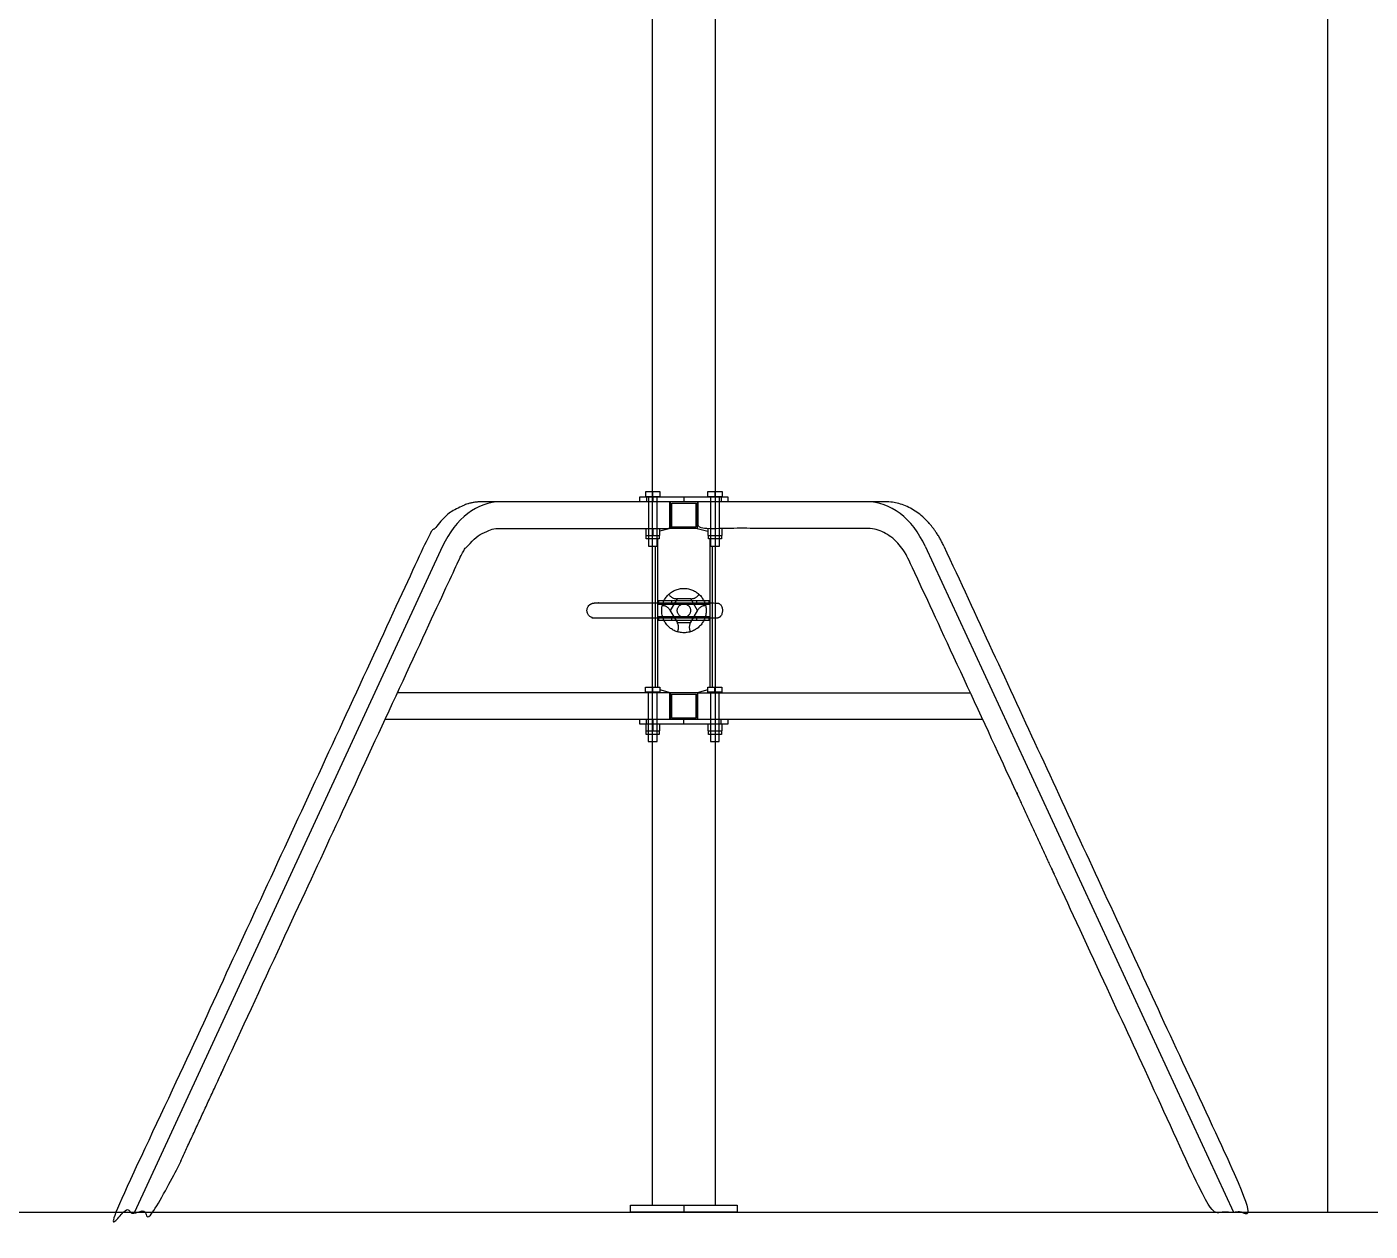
# Model space of a CAD drawing. Header units: millimetres. Extents: x 1924 to 471109, y -30014 to 109986.
# Drawn here: x 427905 to 429417, y 28612 to 29968 of the extents above; entities that cross this region are included whole.
import ezdxf

# ---------------------------------------------------------------- set-up
doc = ezdxf.new("R2010")
doc.units = ezdxf.units.MM
doc.header["$LTSCALE"] = 100
doc.linetypes.add('104', pattern=[4, 2, -2])
doc.layers.add('nosne steny', color=140, linetype='Continuous', lineweight=30, plot=False)
doc.layers.add('podlazi', color=40, linetype='Continuous', lineweight=30, plot=False)
doc.layers.add('PERI_HELPLINE', color=140, linetype='Continuous', plot=False)
doc.layers.add('PERI_HIDDEN', color=30, linetype='104', plot=False)

msp = doc.modelspace()

# ---------------------------------------------------------------- linework, layer by layer
at = {"color": 0, "linetype": 'ByBlock'}
for p, q in [((428602.6, 29438.712), (428602.6, 29438.112)), ((428602.915, 29438.112), (428602.915, 29433.112)), ((428609.915, 29438.712), (428609.915, 29444.512)), ((428609.915, 29438.112), (428609.915, 29433.112)), ((428617.23, 29438.712), (428617.23, 29438.112)), ((428644.915, 29438.112), (428644.915, 29433.112)), ((428672.6, 29438.712), (428672.6, 29438.112)), ((428679.915, 29438.712), (428679.915, 29444.512)), ((428679.915, 29438.112), (428679.915, 29433.112)), ((428686.915, 29438.112), (428686.915, 29433.112)), ((428687.23, 29438.712), (428687.23, 29438.112)), ((428609.915, 29403.112), (428609.915, 29395.072)), ((428629.915, 29403.112), (428617.915, 29399.896)), ((428659.915, 29403.112), (428671.915, 29399.896)), ((428679.915, 29403.112), (428679.915, 29395.072)), ((428373.239, 29383.022), (428026.305, 28633.112)), ((428916.59, 29383.022), (429263.524, 28633.112)), ((428602.463, 29218.712), (428602.463, 29218.112)), ((428609.778, 29218.712), (428609.778, 29224.512)), ((428617.093, 29218.712), (428617.093, 29218.112)), ((428629.915, 29218.112), (428629.915, 29188.112)), ((428659.915, 29218.112), (428659.915, 29188.112)), ((428672.463, 29218.712), (428672.463, 29218.112)), ((428679.778, 29218.712), (428679.778, 29224.512)), ((428687.093, 29218.712), (428687.093, 29218.112)), ((428981.28, 29188.112), (428308.55, 29188.112)), ((428602.915, 29183.112), (428602.915, 29188.112)), ((428609.915, 29188.112), (428609.915, 29175.072)), ((428644.915, 29183.112), (428644.915, 29188.112)), ((428679.915, 29188.112), (428679.915, 29175.072)), ((428686.915, 29183.112), (428686.915, 29188.112))]:
    msp.add_line(p, q, dxfattribs=at)
for points in [[(428609.415, 28641.112), (428609.415, 30335.362), (428609.37, 30350.362), (428609.37, 30459.112)], [(428680.415, 28641.112), (428680.415, 30335.362), (428680.46, 30350.362), (428680.46, 30459.112)], [(428694.915, 29433.112), (428694.915, 29438.112), (428594.915, 29438.112), (428594.915, 29433.112)], [(428604.915, 29438.112), (428604.915, 29391.212), (428604.915, 29383.112), (428614.915, 29383.112), (428614.915, 29391.212), (428614.915, 29438.112)], [(428659.915, 29433.112), (428659.915, 29403.112), (428629.915, 29403.112), (428629.915, 29433.112)], [(428674.915, 29438.112), (428674.915, 29391.212), (428674.915, 29383.112), (428684.915, 29383.112), (428684.915, 29391.212), (428684.915, 29438.112)], [(428601.915, 29403.112), (428601.915, 29395.072), (428617.915, 29395.072), (428617.915, 29403.112)], [(428671.915, 29403.112), (428671.915, 29395.072), (428687.915, 29395.072), (428687.915, 29403.112)], [(428617.23, 29395.072), (428617.23, 29391.212), (428602.6, 29391.212), (428602.6, 29395.072)], [(428687.23, 29395.072), (428687.23, 29391.212), (428672.6, 29391.212), (428672.6, 29395.072)], [(428629.127, 29188.112), (428629.127, 29218.112), (428322.429, 29218.112)], [(428604.778, 29218.112), (428604.778, 29171.212), (428604.778, 29163.112), (428614.778, 29163.112), (428614.778, 29171.212), (428614.778, 29218.112)], [(428671.778, 29221.29), (428659.915, 29218.112), (428629.915, 29218.112), (428617.778, 29221.364)], [(428660.702, 29188.112), (428660.702, 29218.112), (428967.401, 29218.112)], [(428674.778, 29218.112), (428674.778, 29171.212), (428674.778, 29163.112), (428684.778, 29163.112), (428684.778, 29171.212), (428684.778, 29218.112)], [(428594.915, 29188.112), (428594.915, 29183.112), (428694.915, 29183.112), (428694.915, 29188.112)], [(428601.915, 29183.112), (428601.915, 29175.072), (428617.915, 29175.072), (428617.915, 29183.112)], [(428617.23, 29175.072), (428617.23, 29171.212), (428602.6, 29171.212), (428602.6, 29175.072)], [(428671.915, 29183.112), (428671.915, 29175.072), (428687.915, 29175.072), (428687.915, 29183.112)], [(428687.23, 29175.072), (428687.23, 29171.212), (428672.6, 29171.212), (428672.6, 29175.072)]]:
    msp.add_lwpolyline(points, dxfattribs=at)
for points in [[(428601.915, 29444.512), (428617.915, 29444.512), (428617.915, 29438.712), (428601.915, 29438.712)], [(428658.415, 29431.612), (428658.415, 29404.612), (428631.415, 29404.612), (428631.415, 29431.612)], [(428671.915, 29444.512), (428687.915, 29444.512), (428687.915, 29438.712), (428671.915, 29438.712)], [(428616.415, 29303.612), (428616.415, 29302.112), (428616.415, 29299.612), (428673.415, 29299.612), (428673.415, 29302.112), (428673.415, 29303.612)], [(428601.778, 29224.512), (428617.778, 29224.512), (428617.778, 29218.712), (428601.778, 29218.712)], [(428671.778, 29224.512), (428687.778, 29224.512), (428687.778, 29218.712), (428671.778, 29218.712)], [(428658.415, 29189.612), (428631.415, 29189.612), (428631.415, 29216.612), (428658.415, 29216.612)], [(428704.915, 28641.112), (428704.915, 28633.112), (428584.915, 28633.112), (428584.915, 28641.112)]]:
    msp.add_lwpolyline(points, close=True, dxfattribs=at)
for centre, start_param, end_param in [((428438.96, 29323.112), 0, 0.99483767), ((428850.869, 29323.112), 5.28834763, 6.28318531)]:
    msp.add_ellipse(centre, major_axis=(0, 110), ratio=0.71239359, start_param=start_param, end_param=end_param, dxfattribs=at)
for points, weights, knots in [([(428937.644, 29383.022), (428914.471, 29433.112), (428871.923, 29433.112), (428644.915, 29433.112), (428417.907, 29433.112), (428375.359, 29433.112), (428352.186, 29383.022), (428178.719, 29008.067), (428005.252, 28633.112), (428028.52, 28633.112), (428051.788, 28633.112), (428221.476, 28999.897), (428391.163, 29366.683), (428408.016, 29403.112), (428438.96, 29403.112), (428533.975, 29403.112), (428628.99, 29403.112), (428628.99, 29418.112), (428628.99, 29433.112)], [1, 0.878817112662, 1, 1, 1, 0.878817112662, 1, 1, 1, 1, 1, 1, 1, 0.878817112662, 1, 1, 1, 1, 1], [0, 0, 0, 0.99483767, 0.99483767, 1.99483767, 1.99483767, 2.98967535, 2.98967535, 3.98967535, 3.98967535, 4.98967535, 4.98967535, 5.98967535, 5.98967535, 6.98451302, 6.98451302, 7.98451302, 7.98451302, 8.98451302, 8.98451302, 8.98451302]), ([(428937.644, 29383.022), (429111.111, 29008.067), (429284.578, 28633.112), (429261.31, 28633.112), (429238.041, 28633.112), (429068.354, 28999.897), (428898.667, 29366.683), (428881.813, 29403.112), (428850.869, 29403.112), (428755.854, 29403.112), (428660.839, 29403.112), (428660.839, 29418.112), (428660.839, 29433.112)], [1, 1, 1, 1, 1, 1, 1, 0.878817112662, 1, 1, 1, 1, 1], [0, 0, 0, 1, 1, 2, 2, 3, 3, 3.99483767, 3.99483767, 4.99483767, 4.99483767, 5.99483767, 5.99483767, 5.99483767]), ([(428682.27, 29302.112), (428688.28, 29302.112), (428688.28, 29310.612), (428688.28, 29319.112), (428682.27, 29319.112), (428613.261, 29319.112), (428544.253, 29319.112), (428535.753, 29319.112), (428535.753, 29310.612), (428535.753, 29302.112), (428544.253, 29302.112), (428613.261, 29302.112), (428682.27, 29302.112)], [1, 0.707106781187, 1, 0.707106781187, 1, 1, 1, 0.707106781187, 1, 0.707106781187, 1, 1, 1], [0, 0, 0, 1.57079633, 1.57079633, 3.14159265, 3.14159265, 4.14159265, 4.14159265, 5.71238898, 5.71238898, 7.28318531, 7.28318531, 8.28318531, 8.28318531, 8.28318531])]:
    msp.add_rational_spline(points, weights, degree=2, knots=knots, dxfattribs=at)
at = {"layer": 'nosne steny'}
msp.add_line((429369.915, 28633.112), (429369.915, 31583.454), dxfattribs=at)
at = {"layer": 'PERI_HELPLINE'}
msp.add_line((428644.915, 28641.112), (428644.915, 28633.112), dxfattribs=at)
msp.add_point((428644.915, 28633.112), dxfattribs=at)
msp.add_point((428644.915, 28633.112), dxfattribs=at)
at = {"layer": 'PERI_HIDDEN'}
for p, q in [((428637.207, 29323.962), (428629.499, 29310.612)), ((428660.33, 29310.612), (428652.622, 29323.962)), ((428629.194, 29311.141), (428637.513, 29296.733)), ((428630.849, 29321.612), (428630.849, 29317.612)), ((428652.317, 29296.733), (428660.635, 29311.141)), ((428658.981, 29321.612), (428658.981, 29317.612)), ((428630.849, 29303.612), (428630.849, 29299.612)), ((428637.207, 29297.262), (428652.622, 29297.262)), ((428658.981, 29303.612), (428658.981, 29299.612))]:
    msp.add_line(p, q, dxfattribs=at)
for points in [[(428615.415, 29224.512), (428615.415, 29302.112), (428615.415, 29319.112), (428615.415, 29391.212)], [(428674.415, 29224.512), (428674.415, 29302.112), (428674.415, 29319.112), (428674.415, 29391.212)], [(428612.817, 29224.512), (428612.817, 29302.112), (428612.817, 29319.112), (428612.817, 29383.112)], [(428677.013, 29224.512), (428677.013, 29302.112), (428677.013, 29319.112), (428677.013, 29383.112)]]:
    msp.add_lwpolyline(points, dxfattribs=at)
msp.add_lwpolyline([(428661.893, 29328.962, -0.26794919), (428653.233, 29323.962), (428636.596, 29323.962, -0.26794919), (428627.936, 29328.962)], format="xyb", dxfattribs=at)
msp.add_lwpolyline([(428616.415, 29321.612), (428616.415, 29319.112), (428616.415, 29317.612), (428673.415, 29317.612), (428673.415, 29319.112), (428673.415, 29321.612)], close=True, dxfattribs=at)
for radius in [25, 7.525]:
    msp.add_circle((428644.915, 29310.612), radius, dxfattribs=at)
for centre, start, end in [((428620.534, 29306.141), 30, 90), ((428669.296, 29306.141), 90, 150), ((428628.852, 29291.733), 330, 30), ((428660.977, 29291.733), 150, 210)]:
    msp.add_arc(centre, 10, start, end, dxfattribs=at)
at = {"layer": 'podlazi'}
msp.add_line((418944.915, 28633.112), (454544.915, 28633.112), dxfattribs=at)

doc.saveas('drawing.dxf')
